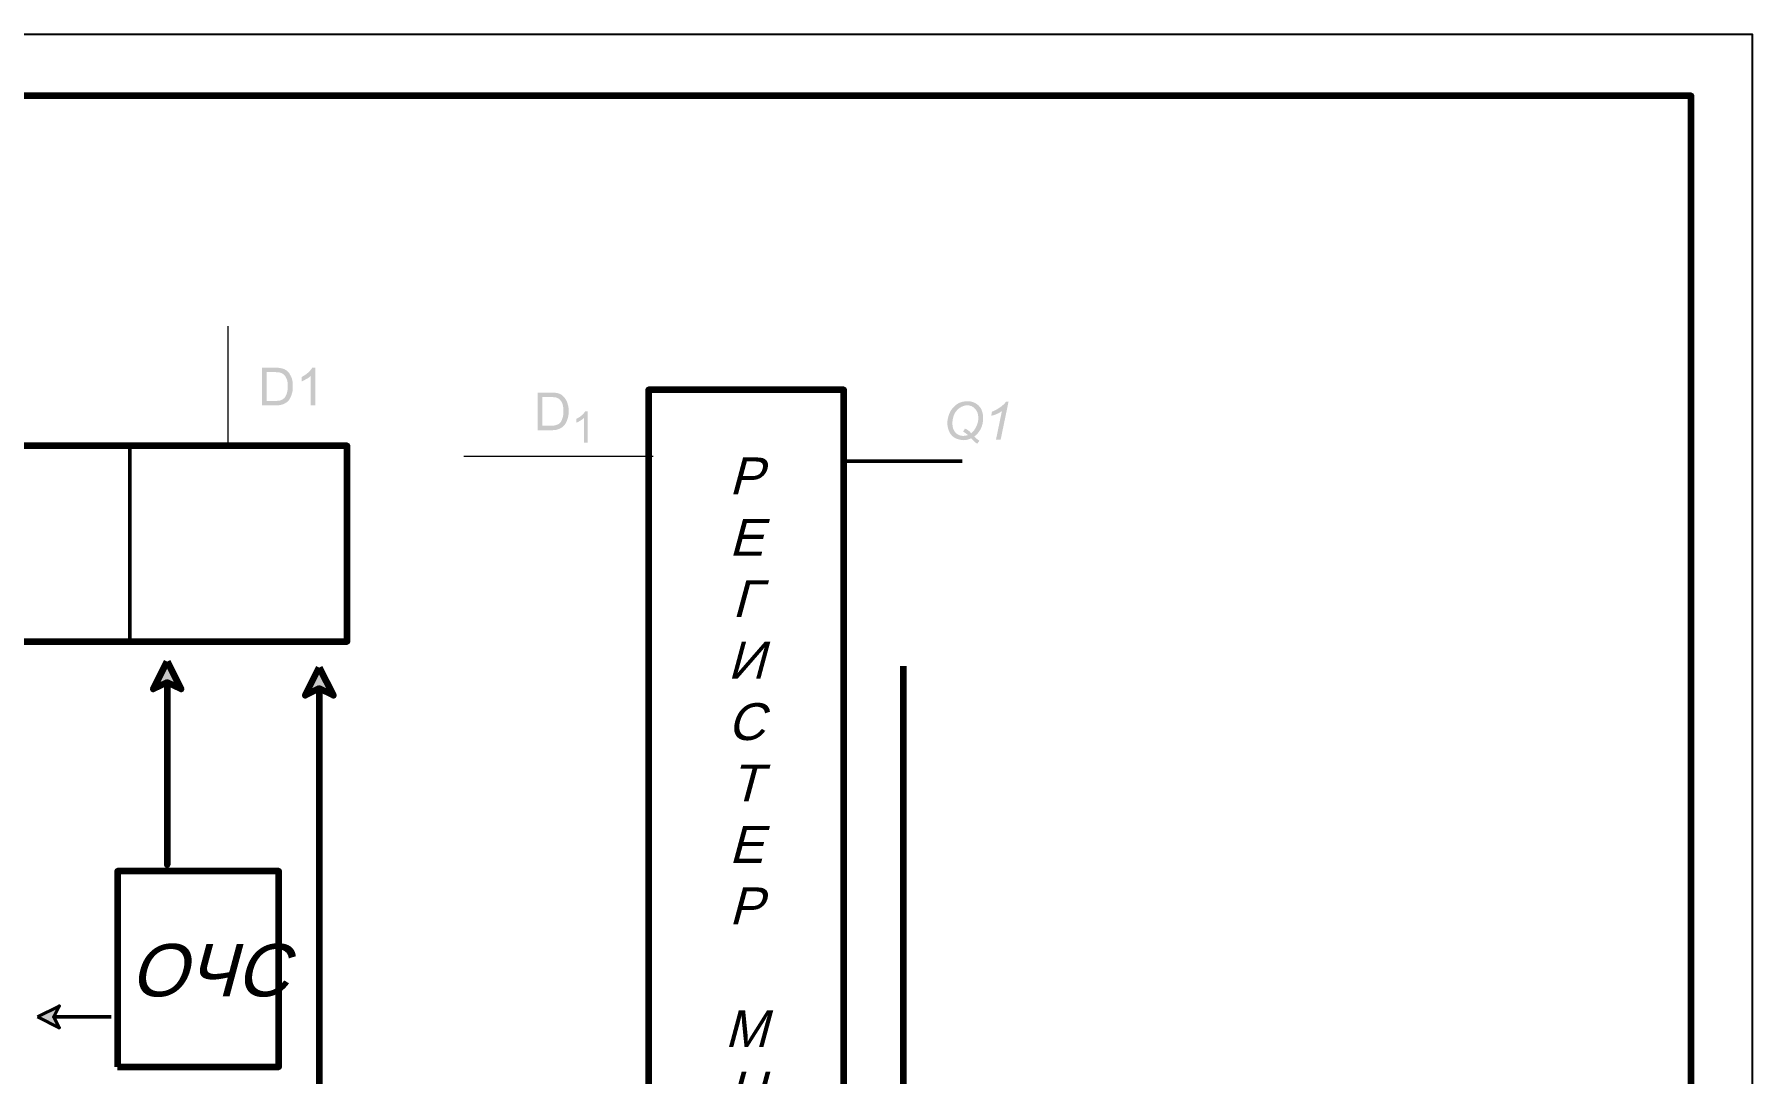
# Model space of a CAD drawing. Header units: millimetres. Extents: x 0 to 420, y 0 to 531.
# Drawn here: x 280.1 to 420, y 212.4 to 297 of the extents above; entities that cross this region are included whole.
import ezdxf

# ---------------------------------------------------------------- set-up
doc = ezdxf.new("R2010")
doc.units = ezdxf.units.MM
doc.header["$LTSCALE"] = 0.5
doc.layers.get('0').update_dxf_attribs({"lineweight": 60})
doc.layers.get('Defpoints').update_dxf_attribs({"color": 5})
doc.styles.add('Arial$201', font='Arial Italic.ttf', dxfattribs={"oblique": 15, "height": 4.266011})

msp = doc.modelspace()

# ---------------------------------------------------------------- hatches: boundary and pattern name
at = {"true_color": 0x000007}
h = msp.add_hatch(color=7, dxfattribs=at)
h.paths.add_polyline_path([(298.63, 266.8), (298.63, 269.86), (299.69, 269.86), (299.69, 269.86), (299.72, 269.86), (299.74, 269.86), (299.77, 269.86), (299.8, 269.86), (299.83, 269.86), (299.85, 269.86), (299.88, 269.85), (299.9, 269.85), (299.93, 269.85), (299.95, 269.85), (299.97, 269.85), (300, 269.85), (300.02, 269.84), (300.04, 269.84), (300.06, 269.84), (300.08, 269.84), (300.1, 269.83), (300.12, 269.83), (300.14, 269.83), (300.16, 269.82), (300.18, 269.82), (300.2, 269.82), (300.21, 269.81), (300.23, 269.81), (300.25, 269.8), (300.27, 269.8), (300.29, 269.8), (300.31, 269.79), (300.33, 269.78), (300.35, 269.78), (300.37, 269.77), (300.39, 269.76), (300.41, 269.76), (300.43, 269.75), (300.45, 269.74), (300.47, 269.73), (300.49, 269.72), (300.51, 269.71), (300.53, 269.7), (300.55, 269.69), (300.56, 269.68), (300.58, 269.67), (300.6, 269.66), (300.61, 269.65), (300.63, 269.64), (300.65, 269.62), (300.66, 269.61), (300.68, 269.6), (300.7, 269.58), (300.72, 269.56), (300.74, 269.54), (300.75, 269.53), (300.77, 269.51), (300.79, 269.49), (300.81, 269.47), (300.82, 269.45), (300.84, 269.43), (300.86, 269.41), (300.87, 269.38), (300.89, 269.36), (300.9, 269.34), (300.92, 269.32), (300.93, 269.29), (300.94, 269.27), (300.96, 269.25), (300.97, 269.22), (300.98, 269.2), (300.99, 269.17), (301.01, 269.15), (301.02, 269.12), (301.03, 269.09), (301.04, 269.07), (301.04, 269.07), (301.05, 269.04), (301.06, 269.01), (301.07, 268.99), (301.08, 268.96), (301.08, 268.93), (301.09, 268.9), (301.1, 268.88), (301.1, 268.85), (301.11, 268.82), (301.12, 268.79), (301.12, 268.76), (301.13, 268.73), (301.13, 268.7), (301.14, 268.67), (301.14, 268.64), (301.14, 268.61), (301.14, 268.58), (301.15, 268.54), (301.15, 268.51), (301.15, 268.48), (301.15, 268.45), (301.15, 268.41), (301.15, 268.38), (301.15, 268.34), (301.15, 268.31), (301.15, 268.29), (301.15, 268.26), (301.15, 268.23), (301.15, 268.2), (301.15, 268.17), (301.15, 268.15), (301.15, 268.12), (301.14, 268.09), (301.14, 268.07), (301.14, 268.04), (301.14, 268.01), (301.13, 267.99), (301.13, 267.96), (301.13, 267.94), (301.12, 267.91), (301.12, 267.89), (301.11, 267.87), (301.11, 267.84), (301.1, 267.82), (301.09, 267.8), (301.09, 267.78), (301.08, 267.76), (301.07, 267.73), (301.06, 267.71), (301.06, 267.69), (301.05, 267.67), (301.05, 267.65), (301.04, 267.63), (301.03, 267.6), (301.02, 267.58), (301.02, 267.56), (301.01, 267.54), (301, 267.52), (300.99, 267.5), (300.98, 267.49), (300.98, 267.47), (300.97, 267.45), (300.96, 267.43), (300.95, 267.41), (300.94, 267.39), (300.93, 267.38), (300.92, 267.36), (300.91, 267.34), (300.9, 267.32), (300.89, 267.31), (300.88, 267.29), (300.87, 267.27), (300.87, 267.27), (300.86, 267.26), (300.85, 267.25), (300.84, 267.23), (300.83, 267.22), (300.82, 267.21), (300.81, 267.19), (300.8, 267.18), (300.79, 267.17), (300.77, 267.16), (300.76, 267.15), (300.75, 267.13), (300.74, 267.12), (300.73, 267.11), (300.72, 267.1), (300.7, 267.09), (300.69, 267.08), (300.68, 267.07), (300.67, 267.06), (300.66, 267.05), (300.64, 267.04), (300.63, 267.04), (300.62, 267.03), (300.61, 267.02), (300.59, 267.01), (300.59, 267.01), (300.58, 267), (300.57, 266.99), (300.56, 266.98), (300.54, 266.97), (300.53, 266.96), (300.51, 266.95), (300.5, 266.95), (300.49, 266.94), (300.47, 266.93), (300.46, 266.92), (300.44, 266.92), (300.42, 266.91), (300.41, 266.9), (300.39, 266.9), (300.38, 266.89), (300.36, 266.88), (300.35, 266.88), (300.33, 266.87), (300.31, 266.87), (300.3, 266.86), (300.28, 266.86), (300.26, 266.85), (300.25, 266.85), (300.23, 266.85), (300.23, 266.85), (300.21, 266.84), (300.19, 266.84), (300.18, 266.83), (300.16, 266.83), (300.14, 266.83), (300.12, 266.82), (300.1, 266.82), (300.08, 266.82), (300.06, 266.82), (300.04, 266.81), (300.02, 266.81), (300, 266.81), (299.98, 266.81), (299.96, 266.8), (299.93, 266.8), (299.91, 266.8), (299.89, 266.8), (299.87, 266.8), (299.85, 266.8), (299.83, 266.8), (299.8, 266.8), (299.78, 266.8), (299.76, 266.8), (299.74, 266.8), (299.74, 266.8), (298.63, 266.8), (299.74, 266.8)])
h.paths.add_polyline_path([(299.03, 267.16), (299.69, 267.16), (299.69, 267.16), (299.71, 267.16), (299.74, 267.16), (299.76, 267.16), (299.78, 267.16), (299.81, 267.16), (299.83, 267.16), (299.85, 267.16), (299.87, 267.16), (299.9, 267.17), (299.92, 267.17), (299.94, 267.17), (299.96, 267.17), (299.98, 267.17), (300, 267.17), (300.02, 267.18), (300.03, 267.18), (300.05, 267.18), (300.07, 267.19), (300.09, 267.19), (300.1, 267.19), (300.12, 267.2), (300.14, 267.2), (300.15, 267.2), (300.17, 267.21), (300.18, 267.21), (300.19, 267.22), (300.21, 267.23), (300.22, 267.23), (300.23, 267.24), (300.25, 267.24), (300.26, 267.25), (300.27, 267.26), (300.28, 267.26), (300.29, 267.27), (300.31, 267.28), (300.32, 267.28), (300.33, 267.29), (300.34, 267.3), (300.35, 267.3), (300.36, 267.31), (300.37, 267.32), (300.38, 267.33), (300.39, 267.33), (300.4, 267.34), (300.41, 267.35), (300.42, 267.36), (300.44, 267.36), (300.45, 267.37), (300.45, 267.37), (300.46, 267.38), (300.47, 267.4), (300.48, 267.41), (300.49, 267.42), (300.5, 267.44), (300.51, 267.45), (300.52, 267.47), (300.53, 267.48), (300.54, 267.5), (300.55, 267.51), (300.56, 267.53), (300.56, 267.55), (300.57, 267.56), (300.58, 267.58), (300.59, 267.6), (300.6, 267.61), (300.61, 267.63), (300.62, 267.65), (300.62, 267.67), (300.63, 267.69), (300.64, 267.71), (300.65, 267.73), (300.65, 267.75), (300.66, 267.77), (300.66, 267.77), (300.67, 267.79), (300.67, 267.81), (300.68, 267.83), (300.68, 267.85), (300.69, 267.87), (300.69, 267.89), (300.7, 267.92), (300.7, 267.94), (300.71, 267.96), (300.71, 267.98), (300.72, 268.01), (300.72, 268.03), (300.72, 268.05), (300.73, 268.08), (300.73, 268.1), (300.73, 268.13), (300.73, 268.15), (300.74, 268.18), (300.74, 268.21), (300.74, 268.23), (300.74, 268.26), (300.74, 268.29), (300.74, 268.32), (300.74, 268.34), (300.74, 268.38), (300.74, 268.42), (300.74, 268.46), (300.74, 268.5), (300.74, 268.54), (300.73, 268.58), (300.73, 268.61), (300.72, 268.65), (300.72, 268.68), (300.71, 268.71), (300.71, 268.74), (300.7, 268.78), (300.7, 268.81), (300.69, 268.84), (300.68, 268.86), (300.67, 268.89), (300.66, 268.92), (300.65, 268.95), (300.64, 268.97), (300.63, 269), (300.62, 269.02), (300.6, 269.04), (300.59, 269.06), (300.58, 269.08), (300.56, 269.11), (300.55, 269.13), (300.54, 269.15), (300.53, 269.17), (300.51, 269.19), (300.5, 269.21), (300.48, 269.23), (300.47, 269.24), (300.45, 269.26), (300.44, 269.28), (300.42, 269.29), (300.41, 269.31), (300.39, 269.32), (300.37, 269.33), (300.36, 269.35), (300.34, 269.36), (300.32, 269.37), (300.31, 269.38), (300.29, 269.39), (300.27, 269.4), (300.25, 269.41), (300.24, 269.42), (300.22, 269.42), (300.2, 269.43), (300.19, 269.44), (300.17, 269.44), (300.16, 269.45), (300.14, 269.45), (300.13, 269.46), (300.11, 269.46), (300.09, 269.47), (300.07, 269.47), (300.05, 269.47), (300.03, 269.48), (300.01, 269.48), (299.99, 269.48), (299.97, 269.48), (299.94, 269.49), (299.92, 269.49), (299.9, 269.49), (299.87, 269.49), (299.84, 269.49), (299.82, 269.49), (299.79, 269.49), (299.76, 269.5), (299.73, 269.5), (299.7, 269.5), (299.67, 269.5), (299.03, 269.5), (299.03, 267.16), (299.03, 269.5)])
for points in [[(302.98, 266.8), (302.6, 266.8), (302.6, 269.2), (302.6, 269.2), (302.59, 269.19), (302.58, 269.18), (302.57, 269.16), (302.56, 269.15), (302.55, 269.14), (302.53, 269.13), (302.52, 269.12), (302.51, 269.11), (302.5, 269.09), (302.48, 269.08), (302.47, 269.07), (302.45, 269.06), (302.44, 269.05), (302.42, 269.04), (302.41, 269.03), (302.39, 269.02), (302.38, 269.01), (302.36, 269), (302.35, 268.99), (302.33, 268.98), (302.31, 268.97), (302.29, 268.96), (302.28, 268.95), (302.26, 268.94), (302.26, 268.94), (302.24, 268.93), (302.22, 268.92), (302.2, 268.91), (302.18, 268.9), (302.17, 268.89), (302.15, 268.88), (302.13, 268.87), (302.11, 268.86), (302.1, 268.85), (302.08, 268.84), (302.06, 268.83), (302.05, 268.83), (302.03, 268.82), (302.01, 268.81), (302, 268.8), (301.98, 268.79), (301.97, 268.79), (301.95, 268.78), (301.94, 268.77), (301.92, 268.76), (301.91, 268.76), (301.89, 268.75), (301.88, 268.75), (301.86, 268.74), (301.86, 269.1), (301.86, 269.1), (301.89, 269.11), (301.91, 269.13), (301.93, 269.14), (301.96, 269.15), (301.98, 269.17), (302.01, 269.18), (302.03, 269.19), (302.05, 269.21), (302.08, 269.22), (302.1, 269.23), (302.12, 269.25), (302.15, 269.26), (302.17, 269.28), (302.19, 269.29), (302.21, 269.31), (302.23, 269.33), (302.26, 269.34), (302.28, 269.36), (302.3, 269.37), (302.32, 269.39), (302.34, 269.41), (302.36, 269.43), (302.38, 269.44), (302.4, 269.46), (302.4, 269.46), (302.43, 269.48), (302.44, 269.5), (302.46, 269.52), (302.48, 269.54), (302.5, 269.55), (302.52, 269.57), (302.53, 269.59), (302.55, 269.61), (302.56, 269.62), (302.58, 269.64), (302.59, 269.66), (302.61, 269.68), (302.62, 269.69), (302.63, 269.71), (302.64, 269.73), (302.66, 269.74), (302.67, 269.76), (302.68, 269.78), (302.69, 269.79), (302.7, 269.81), (302.71, 269.83), (302.72, 269.84), (302.73, 269.86), (302.73, 269.87), (302.98, 269.87), (302.98, 266.8), (302.98, 269.87)], [(325.16, 263.77), (324.85, 263.77), (324.85, 265.76), (324.85, 265.76), (324.84, 265.75), (324.83, 265.74), (324.82, 265.73), (324.8, 265.72), (324.79, 265.72), (324.78, 265.71), (324.77, 265.7), (324.76, 265.69), (324.75, 265.68), (324.74, 265.67), (324.72, 265.66), (324.71, 265.65), (324.7, 265.64), (324.69, 265.63), (324.67, 265.62), (324.66, 265.61), (324.65, 265.61), (324.63, 265.6), (324.62, 265.59), (324.61, 265.58), (324.59, 265.57), (324.58, 265.56), (324.57, 265.55), (324.55, 265.54), (324.55, 265.54), (324.54, 265.54), (324.52, 265.53), (324.51, 265.52), (324.49, 265.51), (324.48, 265.5), (324.46, 265.5), (324.45, 265.49), (324.44, 265.48), (324.42, 265.47), (324.41, 265.46), (324.39, 265.46), (324.38, 265.45), (324.37, 265.44), (324.35, 265.44), (324.34, 265.43), (324.33, 265.42), (324.31, 265.42), (324.3, 265.41), (324.29, 265.4), (324.27, 265.4), (324.26, 265.39), (324.25, 265.39), (324.23, 265.38), (324.22, 265.38), (324.22, 265.69), (324.22, 265.69), (324.24, 265.7), (324.27, 265.71), (324.29, 265.72), (324.31, 265.74), (324.33, 265.75), (324.35, 265.76), (324.37, 265.77), (324.39, 265.78), (324.41, 265.79), (324.43, 265.8), (324.45, 265.82), (324.47, 265.83), (324.49, 265.84), (324.51, 265.85), (324.53, 265.87), (324.54, 265.88), (324.56, 265.89), (324.58, 265.91), (324.6, 265.92), (324.62, 265.93), (324.63, 265.95), (324.65, 265.96), (324.67, 265.97), (324.68, 265.99), (324.68, 265.99), (324.7, 266), (324.71, 266.02), (324.73, 266.03), (324.74, 266.05), (324.76, 266.06), (324.77, 266.08), (324.79, 266.09), (324.8, 266.1), (324.81, 266.12), (324.82, 266.13), (324.84, 266.15), (324.85, 266.16), (324.86, 266.17), (324.87, 266.19), (324.88, 266.2), (324.89, 266.21), (324.9, 266.23), (324.91, 266.24), (324.92, 266.25), (324.93, 266.27), (324.94, 266.28), (324.95, 266.29), (324.95, 266.31), (324.96, 266.32), (325.16, 266.32), (325.16, 263.77), (325.16, 266.32)], [(358.4, 264.01), (358.88, 266.33), (358.88, 266.33), (358.86, 266.31), (358.83, 266.29), (358.8, 266.27), (358.77, 266.26), (358.75, 266.24), (358.72, 266.22), (358.68, 266.2), (358.65, 266.18), (358.62, 266.16), (358.58, 266.15), (358.55, 266.13), (358.51, 266.11), (358.48, 266.1), (358.44, 266.08), (358.4, 266.06), (358.36, 266.05), (358.32, 266.03), (358.28, 266.02), (358.23, 266.01), (358.19, 265.99), (358.15, 265.98), (358.1, 265.97), (358.06, 265.95), (358.01, 265.94), (358.01, 265.94), (358.07, 266.29), (358.07, 266.29), (358.1, 266.29), (358.12, 266.3), (358.15, 266.31), (358.17, 266.32), (358.2, 266.33), (358.22, 266.34), (358.24, 266.35), (358.27, 266.36), (358.29, 266.37), (358.31, 266.38), (358.34, 266.4), (358.36, 266.41), (358.38, 266.42), (358.41, 266.43), (358.43, 266.44), (358.45, 266.46), (358.48, 266.47), (358.5, 266.48), (358.52, 266.5), (358.54, 266.51), (358.57, 266.52), (358.59, 266.54), (358.61, 266.55), (358.63, 266.57), (358.63, 266.57), (358.66, 266.58), (358.68, 266.6), (358.7, 266.61), (358.72, 266.63), (358.74, 266.64), (358.76, 266.66), (358.78, 266.67), (358.8, 266.69), (358.82, 266.7), (358.84, 266.72), (358.85, 266.73), (358.87, 266.74), (358.89, 266.76), (358.9, 266.77), (358.92, 266.78), (358.94, 266.79), (358.95, 266.81), (358.97, 266.82), (358.98, 266.83), (358.99, 266.85), (359.01, 266.86), (359.02, 266.87), (359.03, 266.88), (359.05, 266.89), (359.05, 266.9), (359.06, 266.91), (359.07, 266.91), (359.07, 266.92), (359.08, 266.93), (359.09, 266.93), (359.09, 266.94), (359.1, 266.95), (359.11, 266.96), (359.11, 266.96), (359.12, 266.97), (359.13, 266.98), (359.14, 266.99), (359.14, 267), (359.15, 267.01), (359.16, 267.02), (359.16, 267.02), (359.17, 267.03), (359.18, 267.04), (359.19, 267.05), (359.19, 267.06), (359.2, 267.07), (359.2, 267.08), (359.21, 267.09), (359.42, 267.09), (358.78, 264.01), (358.4, 264.01), (358.78, 264.01)], [(290.93, 245.95), (292.06, 243.68), (290.93, 244.24), (289.79, 243.68)], [(303.31, 245.44), (304.45, 243.17), (303.31, 243.74), (302.17, 243.17)], [(280.37, 217), (282.14, 217.88), (281.69, 217), (282.14, 216.12)]]:
    msp.add_hatch(color=7, dxfattribs=at).paths.add_polyline_path(points)
h = msp.add_hatch(color=7, dxfattribs=at)
h.paths.add_polyline_path([(321.08, 264.77), (321.08, 267.83), (322.13, 267.83), (322.13, 267.83), (322.16, 267.83), (322.19, 267.83), (322.21, 267.83), (322.24, 267.83), (322.27, 267.83), (322.29, 267.83), (322.32, 267.83), (322.34, 267.83), (322.37, 267.83), (322.39, 267.83), (322.42, 267.82), (322.44, 267.82), (322.46, 267.82), (322.48, 267.82), (322.5, 267.82), (322.53, 267.82), (322.55, 267.81), (322.57, 267.81), (322.59, 267.81), (322.6, 267.81), (322.62, 267.81), (322.64, 267.8), (322.66, 267.8), (322.67, 267.8), (322.7, 267.79), (322.72, 267.79), (322.74, 267.78), (322.76, 267.77), (322.78, 267.77), (322.8, 267.76), (322.82, 267.75), (322.84, 267.74), (322.86, 267.74), (322.88, 267.73), (322.9, 267.72), (322.92, 267.71), (322.94, 267.7), (322.96, 267.69), (322.97, 267.68), (322.99, 267.67), (323.01, 267.66), (323.03, 267.65), (323.04, 267.64), (323.06, 267.62), (323.07, 267.61), (323.09, 267.6), (323.1, 267.58), (323.12, 267.57), (323.14, 267.55), (323.16, 267.54), (323.18, 267.52), (323.2, 267.5), (323.22, 267.48), (323.23, 267.46), (323.25, 267.44), (323.27, 267.42), (323.28, 267.4), (323.3, 267.38), (323.32, 267.36), (323.33, 267.34), (323.35, 267.32), (323.36, 267.3), (323.37, 267.27), (323.39, 267.25), (323.4, 267.23), (323.41, 267.2), (323.42, 267.18), (323.44, 267.16), (323.45, 267.13), (323.46, 267.11), (323.47, 267.08), (323.48, 267.06), (323.48, 267.06), (323.49, 267.03), (323.5, 267.01), (323.51, 266.98), (323.52, 266.95), (323.53, 266.92), (323.54, 266.89), (323.54, 266.86), (323.55, 266.83), (323.56, 266.8), (323.57, 266.77), (323.57, 266.74), (323.58, 266.71), (323.58, 266.68), (323.59, 266.65), (323.59, 266.62), (323.6, 266.59), (323.6, 266.55), (323.6, 266.52), (323.61, 266.49), (323.61, 266.46), (323.61, 266.42), (323.61, 266.39), (323.61, 266.35), (323.61, 266.32), (323.61, 266.29), (323.61, 266.26), (323.61, 266.23), (323.61, 266.21), (323.61, 266.18), (323.61, 266.15), (323.6, 266.12), (323.6, 266.1), (323.6, 266.07), (323.6, 266.05), (323.59, 266.02), (323.59, 266), (323.59, 265.97), (323.58, 265.95), (323.58, 265.92), (323.57, 265.9), (323.57, 265.87), (323.56, 265.85), (323.56, 265.82), (323.55, 265.8), (323.55, 265.78), (323.54, 265.75), (323.54, 265.73), (323.53, 265.71), (323.52, 265.69), (323.51, 265.66), (323.51, 265.64), (323.5, 265.62), (323.49, 265.6), (323.48, 265.58), (323.47, 265.56), (323.46, 265.54), (323.46, 265.52), (323.45, 265.5), (323.44, 265.48), (323.43, 265.46), (323.42, 265.44), (323.41, 265.43), (323.4, 265.41), (323.39, 265.39), (323.38, 265.37), (323.38, 265.36), (323.37, 265.34), (323.36, 265.32), (323.35, 265.31), (323.34, 265.29), (323.33, 265.28), (323.32, 265.26), (323.32, 265.26), (323.31, 265.25), (323.3, 265.23), (323.28, 265.22), (323.27, 265.2), (323.26, 265.19), (323.25, 265.17), (323.24, 265.16), (323.23, 265.15), (323.22, 265.14), (323.21, 265.12), (323.19, 265.11), (323.18, 265.1), (323.17, 265.09), (323.16, 265.08), (323.15, 265.07), (323.13, 265.06), (323.12, 265.05), (323.11, 265.04), (323.1, 265.03), (323.09, 265.02), (323.07, 265.01), (323.06, 265), (323.05, 264.99), (323.04, 264.98), (323.04, 264.98), (323.02, 264.98), (323.01, 264.97), (323, 264.96), (322.99, 264.95), (322.97, 264.95), (322.96, 264.94), (322.95, 264.93), (322.93, 264.92), (322.92, 264.92), (322.9, 264.91), (322.89, 264.9), (322.87, 264.9), (322.86, 264.89), (322.84, 264.88), (322.83, 264.88), (322.81, 264.87), (322.8, 264.86), (322.78, 264.86), (322.76, 264.85), (322.75, 264.84), (322.73, 264.84), (322.71, 264.83), (322.69, 264.83), (322.67, 264.82), (322.67, 264.82), (322.66, 264.82), (322.64, 264.81), (322.62, 264.81), (322.6, 264.8), (322.58, 264.8), (322.56, 264.8), (322.54, 264.8), (322.52, 264.79), (322.5, 264.79), (322.48, 264.79), (322.46, 264.79), (322.44, 264.78), (322.42, 264.78), (322.4, 264.78), (322.38, 264.78), (322.36, 264.78), (322.33, 264.77), (322.31, 264.77), (322.29, 264.77), (322.27, 264.77), (322.25, 264.77), (322.22, 264.77), (322.2, 264.77), (322.18, 264.77), (322.18, 264.77), (321.08, 264.77), (322.18, 264.77)])
h.paths.add_polyline_path([(321.47, 265.13), (322.13, 265.13), (322.13, 265.13), (322.16, 265.13), (322.18, 265.13), (322.2, 265.13), (322.23, 265.13), (322.25, 265.14), (322.27, 265.14), (322.29, 265.14), (322.32, 265.14), (322.34, 265.14), (322.36, 265.14), (322.38, 265.14), (322.4, 265.15), (322.42, 265.15), (322.44, 265.15), (322.46, 265.16), (322.48, 265.16), (322.5, 265.16), (322.51, 265.17), (322.53, 265.17), (322.55, 265.18), (322.56, 265.18), (322.58, 265.19), (322.59, 265.19), (322.61, 265.2), (322.62, 265.2), (322.64, 265.21), (322.65, 265.21), (322.66, 265.22), (322.68, 265.22), (322.69, 265.23), (322.7, 265.23), (322.72, 265.24), (322.73, 265.24), (322.74, 265.25), (322.75, 265.25), (322.77, 265.26), (322.78, 265.27), (322.79, 265.27), (322.8, 265.28), (322.81, 265.29), (322.82, 265.29), (322.83, 265.3), (322.84, 265.31), (322.85, 265.32), (322.86, 265.32), (322.87, 265.33), (322.88, 265.34), (322.89, 265.35), (322.89, 265.35), (322.9, 265.36), (322.91, 265.37), (322.92, 265.39), (322.93, 265.4), (322.95, 265.41), (322.96, 265.43), (322.97, 265.44), (322.98, 265.46), (322.99, 265.47), (323, 265.49), (323, 265.5), (323.01, 265.52), (323.02, 265.54), (323.03, 265.55), (323.04, 265.57), (323.05, 265.59), (323.05, 265.61), (323.06, 265.62), (323.07, 265.64), (323.08, 265.66), (323.08, 265.68), (323.09, 265.7), (323.1, 265.72), (323.1, 265.74), (323.1, 265.74), (323.11, 265.76), (323.12, 265.78), (323.12, 265.81), (323.13, 265.83), (323.14, 265.85), (323.14, 265.87), (323.15, 265.89), (323.15, 265.92), (323.16, 265.94), (323.16, 265.97), (323.16, 265.99), (323.17, 266.01), (323.17, 266.04), (323.17, 266.06), (323.18, 266.09), (323.18, 266.12), (323.18, 266.14), (323.18, 266.17), (323.18, 266.2), (323.18, 266.22), (323.18, 266.25), (323.18, 266.28), (323.18, 266.31), (323.18, 266.33), (323.18, 266.37), (323.18, 266.41), (323.18, 266.45), (323.18, 266.49), (323.18, 266.52), (323.18, 266.56), (323.17, 266.59), (323.17, 266.63), (323.16, 266.66), (323.16, 266.69), (323.15, 266.72), (323.15, 266.75), (323.14, 266.79), (323.13, 266.82), (323.13, 266.84), (323.12, 266.87), (323.11, 266.9), (323.1, 266.93), (323.09, 266.95), (323.08, 266.98), (323.07, 267), (323.06, 267.03), (323.05, 267.05), (323.04, 267.08), (323.02, 267.1), (323.01, 267.12), (322.99, 267.14), (322.98, 267.15), (322.96, 267.17), (322.95, 267.19), (322.93, 267.21), (322.92, 267.22), (322.9, 267.24), (322.89, 267.26), (322.87, 267.27), (322.86, 267.29), (322.84, 267.3), (322.82, 267.31), (322.81, 267.33), (322.79, 267.34), (322.77, 267.35), (322.76, 267.36), (322.74, 267.37), (322.72, 267.38), (322.7, 267.39), (322.68, 267.4), (322.66, 267.41), (322.64, 267.42), (322.63, 267.43), (322.61, 267.43), (322.6, 267.43), (322.58, 267.44), (322.57, 267.44), (322.55, 267.44), (322.53, 267.45), (322.52, 267.45), (322.5, 267.45), (322.48, 267.45), (322.46, 267.46), (322.44, 267.46), (322.41, 267.46), (322.39, 267.46), (322.37, 267.46), (322.34, 267.47), (322.32, 267.47), (322.29, 267.47), (322.27, 267.47), (322.24, 267.47), (322.21, 267.47), (322.19, 267.47), (322.16, 267.47), (322.13, 267.47), (321.47, 267.47), (321.47, 265.13), (321.47, 267.47)])
h = msp.add_hatch(color=7, dxfattribs=at)
edge = h.paths.add_edge_path()
edge.add_spline(control_points=[(356.64, 264.26), (356.74, 264.14), (356.87, 264.03), (357.05, 263.91)], knot_values=[0, 0, 0, 0, 1, 1, 1, 1], degree=3, periodic=0)
edge.add_line((357.05, 263.91), (356.87, 263.67))
edge.add_spline(control_points=[(356.87, 263.67), (356.69, 263.78), (356.53, 263.93), (356.38, 264.11), (356.38, 264.11), (356.16, 264.01), (355.97, 263.96), (355.79, 263.96), (355.79, 263.96), (355.62, 263.96), (355.46, 264), (355.28, 264.05), (355.28, 264.05), (355.11, 264.1), (354.95, 264.19), (354.83, 264.31), (354.83, 264.31), (354.72, 264.42), (354.62, 264.57), (354.55, 264.75), (354.55, 264.75), (354.49, 264.94), (354.44, 265.13), (354.44, 265.35), (354.44, 265.35), (354.44, 265.63), (354.5, 265.87), (354.6, 266.12), (354.6, 266.12), (354.68, 266.32), (354.8, 266.5), (354.93, 266.63), (354.93, 266.63), (355.06, 266.78), (355.21, 266.89), (355.37, 266.98), (355.37, 266.98), (355.59, 267.08), (355.82, 267.13), (356.07, 267.13), (356.07, 267.13), (356.44, 267.13), (356.76, 267.01), (357, 266.76), (357, 266.76), (357.24, 266.52), (357.35, 266.17), (357.35, 265.76), (357.35, 265.76), (357.35, 265.45), (357.3, 265.17), (357.17, 264.9), (357.17, 264.9), (357.04, 264.66), (356.86, 264.42), (356.64, 264.26)], knot_values=[0, 0, 0, 0, 0.017857, 0.017857, 0.017857, 0.017857, 0.035714, 0.035714, 0.035714, 0.035714, 0.053571, 0.053571, 0.053571, 0.053571, 0.071429, 0.071429, 0.071429, 0.071429, 0.089286, 0.089286, 0.089286, 0.089286, 0.107143, 0.107143, 0.107143, 0.107143, 0.125, 0.125, 0.125, 0.125, 0.142857, 0.142857, 0.142857, 0.142857, 0.160714, 0.160714, 0.160714, 0.160714, 0.178571, 0.178571, 0.178571, 0.178571, 0.196429, 0.196429, 0.196429, 0.196429, 0.214286, 0.214286, 0.214286, 0.214286, 0.232143, 0.232143, 0.232143, 0.232143, 1, 1, 1, 1], degree=3, periodic=0)
edge = h.paths.add_edge_path()
edge.add_spline(control_points=[(356.38, 264.52), (356.56, 264.66), (356.69, 264.84), (356.79, 265.07), (356.79, 265.07), (356.91, 265.3), (356.96, 265.53), (356.96, 265.78), (356.96, 265.78), (356.96, 266.09), (356.87, 266.33), (356.69, 266.52), (356.69, 266.52), (356.53, 266.7), (356.31, 266.8), (356.07, 266.8), (356.07, 266.8), (355.87, 266.8), (355.67, 266.73), (355.47, 266.61), (355.47, 266.61), (355.29, 266.48), (355.13, 266.32), (355.01, 266.09), (355.01, 266.09), (354.9, 265.84), (354.85, 265.59), (354.85, 265.31), (354.85, 265.31), (354.85, 264.97), (354.95, 264.7), (355.16, 264.52), (355.16, 264.52), (355.34, 264.38), (355.51, 264.31), (355.7, 264.31), (355.7, 264.31), (355.85, 264.31), (356, 264.33), (356.12, 264.38), (356.12, 264.38), (355.98, 264.49), (355.85, 264.59), (355.72, 264.66)], knot_values=[0, 0, 0, 0, 0.022727, 0.022727, 0.022727, 0.022727, 0.045455, 0.045455, 0.045455, 0.045455, 0.068182, 0.068182, 0.068182, 0.068182, 0.090909, 0.090909, 0.090909, 0.090909, 0.113636, 0.113636, 0.113636, 0.113636, 0.136364, 0.136364, 0.136364, 0.136364, 0.159091, 0.159091, 0.159091, 0.159091, 0.181818, 0.181818, 0.181818, 0.181818, 0.204545, 0.204545, 0.204545, 0.204545, 0.227273, 0.227273, 0.227273, 0.227273, 1, 1, 1, 1], degree=3, periodic=0)
edge.add_line((355.72, 264.66), (355.87, 264.9))
edge.add_spline(control_points=[(355.87, 264.9), (355.97, 264.87), (356.05, 264.82), (356.12, 264.77), (356.12, 264.77), (356.2, 264.72), (356.28, 264.64), (356.38, 264.52)], knot_values=[0, 0, 0, 0, 0.125, 0.125, 0.125, 0.125, 1, 1, 1, 1], degree=3, periodic=0)

# ---------------------------------------------------------------- linework, layer by layer
at = {"lineweight": 100}
msp.add_lwpolyline([(20, 5), (415, 5), (415, 292), (20, 292)], close=True, dxfattribs=at)
at = {"color": 7, "linetype": 'Continuous', "lineweight": 20, "true_color": 0x000007}
for points in [[(295.85, 273.25), (295.85, 263.39), (295.85, 263.39)], [(330.48, 262.63), (315.07, 262.63), (315.07, 262.63)]]:
    msp.add_lwpolyline(points, dxfattribs=at)
at = {"color": 7, "linetype": 'Continuous', "lineweight": 100, "true_color": 0x000007}
for points in [[(330.1, 172.25), (346.02, 172.25), (346.02, 268.06), (330.1, 268.06)], [(290.93, 245.95), (292.06, 243.68), (290.93, 244.24), (289.79, 243.68)], [(303.31, 245.44), (304.45, 243.17), (303.31, 243.74), (302.17, 243.17)], [(286.88, 212.95), (300.02, 212.95), (300.02, 228.88), (286.88, 228.88)]]:
    msp.add_lwpolyline(points, close=True, dxfattribs=at)
at = {"color": 7, "linetype": 'Continuous', "lineweight": 100}
msp.add_lwpolyline([(35.86, 247.58), (305.58, 247.58), (305.58, 263.5), (35.86, 263.5)], dxfattribs=at)
at = {"color": 7, "linetype": 'Continuous', "lineweight": 50, "true_color": 0x000007}
for points in [[(287.88, 247.58), (305.58, 247.58), (305.58, 263.5), (287.88, 263.5)], [(280.37, 217), (282.14, 217.88), (281.69, 217), (282.14, 216.12)]]:
    msp.add_lwpolyline(points, close=True, dxfattribs=at)
at = {"color": 250, "linetype": 'Continuous', "lineweight": 50, "true_color": 0x404040}
msp.add_lwpolyline([(355.64, 262.25), (346.02, 262.25), (346.02, 262.25)], dxfattribs=at)
at = {"color": 7, "linetype": 'Continuous', "lineweight": 100, "true_color": 0x000007}
for points in [[(350.83, 245.56), (350.83, 209.97), (350.83, 209.97)], [(290.93, 244.24), (290.93, 229.39), (290.93, 229.39)], [(303.31, 243.74), (303.31, 193.24), (303.31, 193.24)]]:
    msp.add_lwpolyline(points, dxfattribs=at)
at = {"color": 7, "linetype": 'Continuous', "lineweight": 50, "true_color": 0x000007}
msp.add_lwpolyline([(286.37, 217), (281.69, 217), (281.69, 217)], dxfattribs=at)
at = {"layer": 'Defpoints'}
msp.add_lwpolyline([(0, 0), (420, 0), (420, 297), (0, 297)], close=True, dxfattribs=at)

# ---------------------------------------------------------------- texts
at = {"lineweight": 100, "attachment_point": 1, "style": 'Arial$201'}
for s, width, insert, char_height in [('\\pxi-3,l4,qc,t4;{\\fArial|b0|i0|c204|p0;Р\\PЕ\\PГ\\PИ\\PС\\PТ\\PЕ\\PР\\P\\PМ\\PН\\PО\\PЖ\\P\\pi0,l0,tz;\\fArial|b0|i0|c0|p0;  \\fArial|b0|i0|c204|p0;И\\P\\fArial|b0|i0|c0|p0;  \\fArial|b0|i0|c204|p0;Т\\P\\pi-3,l4,t4;Е\\PЛ\\PЯ}', 79.1982, (296.96, 262.55), 3), ('\\pxi-3,l4,qc,t4;{\\fArial|b0|i0|c204|p0;ОЧС}', 18.9764, (282.71, 222.94), 4.266)]:
    msp.add_mtext_dynamic_manual_height_columns(s, width=width, gutter_width=25, heights=[0], dxfattribs=dict(at, insert=insert, char_height=char_height))

doc.saveas('drawing.dxf')
